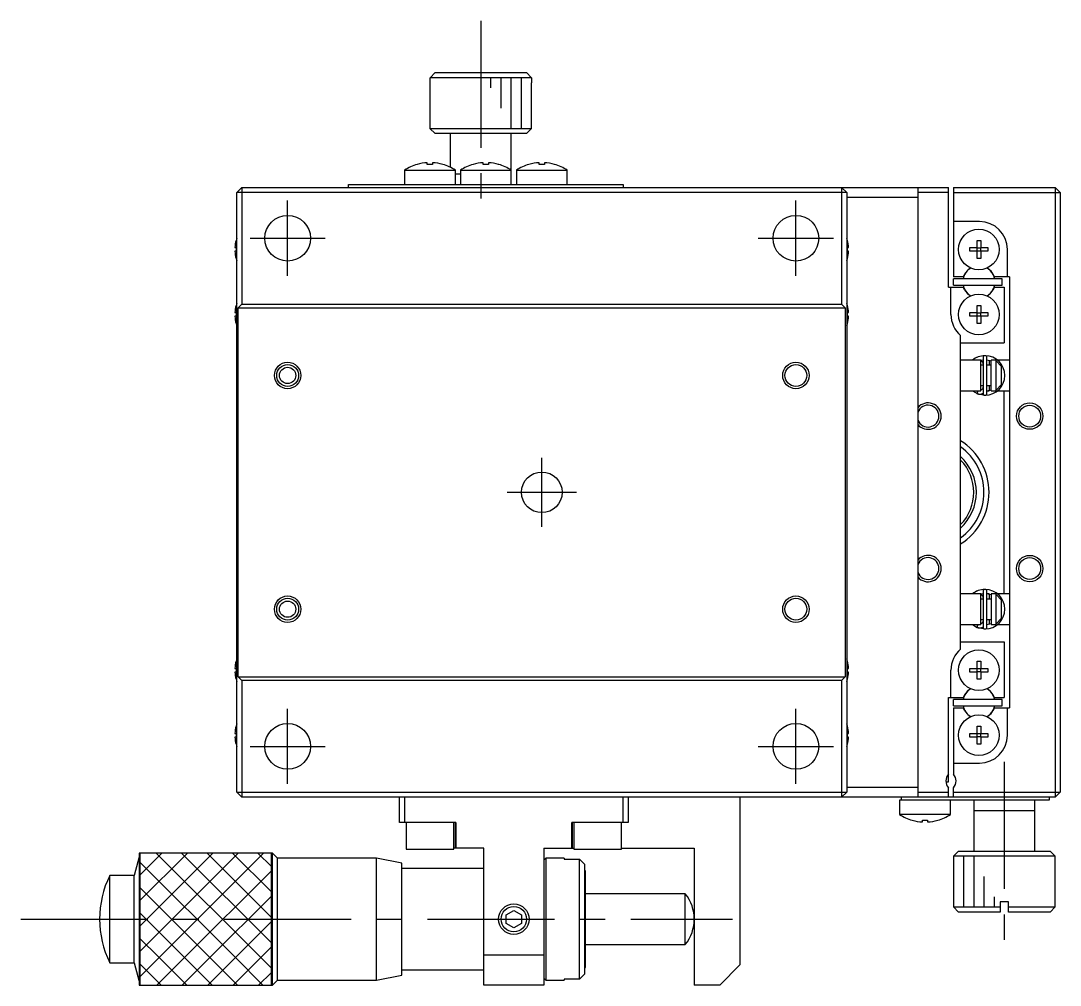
# Model space of a CAD drawing. Extents: x -258 to 397, y -12 to 473.
# Drawn here: x 294.4 to 396.7, y 201.2 to 296.1 of the extents above; entities that cross this region are included whole.
import ezdxf

# ---------------------------------------------------------------- set-up
doc = ezdxf.new("R2010")
doc.units = 0
doc.header["$LTSCALE"] = 10
doc.linetypes.add('CENTER', pattern=[2, 1.25, -0.25, 0.25, -0.25])
doc.layers.get('0').update_dxf_attribs({"linetype": 'CONTINUOUS'})
doc.layers.add('CENTER', color=1, linetype='CENTER')

msp = doc.modelspace()

# ---------------------------------------------------------------- linework, layer by layer
at = {"color": 7, "linetype": 'CONTINUOUS'}
for p, q in [((334.712623, 290.491104), (335.21441, 290.991104)), ((334.712623, 289.991104), (334.712623, 290.491104)), ((344.680571, 290.491104), (334.712623, 290.491104)), ((335.21441, 290.991104), (344.178784, 290.991104)), ((344.178784, 290.991104), (344.680571, 290.491104)), ((344.680571, 290.491104), (344.680571, 289.991104)), ((334.696597, 289.991104), (334.712623, 289.991104)), ((334.696597, 289.991104), (334.696597, 285.491104)), ((344.680571, 289.991104), (344.696597, 289.991104)), ((344.696597, 285.491104), (344.696597, 289.991104)), ((334.696597, 285.491104), (344.696597, 285.491104)), ((334.696597, 285.491104), (335.196597, 284.991104)), ((344.196597, 284.991104), (344.696597, 285.491104)), ((344.196597, 284.991104), (335.196597, 284.991104)), ((336.696597, 284.991104), (336.696597, 281.672233)), ((342.696597, 279.991104), (342.696597, 284.991104)), ((332.196597, 281.382761), (332.196597, 279.991104)), ((332.196597, 281.382761), (337.196597, 281.382761)), ((333.438008, 281.953685), (333.434664, 281.96054)), ((334.436597, 281.953685), (334.436597, 282.126056)), ((334.956597, 281.953685), (334.436597, 281.953685)), ((334.956597, 282.126056), (334.956597, 281.953685)), ((335.95853, 281.96054), (335.955187, 281.953685)), ((337.196597, 279.991104), (337.196597, 281.382761)), ((337.696597, 281.382761), (337.696597, 279.991104)), ((337.696597, 281.382761), (342.696597, 281.382761)), ((338.938008, 281.953685), (338.934664, 281.96054)), ((339.936597, 281.953685), (339.936597, 282.126056)), ((340.456597, 281.953685), (339.936597, 281.953685)), ((340.456597, 282.126056), (340.456597, 281.953685)), ((341.45853, 281.96054), (341.455187, 281.953685)), ((343.196597, 281.382761), (343.196597, 279.991104)), ((343.196597, 281.382761), (348.196597, 281.382761)), ((344.438008, 281.953685), (344.434664, 281.96054)), ((345.436597, 281.953685), (345.436597, 282.126056)), ((345.956597, 281.953685), (345.436597, 281.953685)), ((345.956597, 282.126056), (345.956597, 281.953685)), ((346.95853, 281.96054), (346.955187, 281.953685)), ((348.196597, 279.991104), (348.196597, 281.382761)), ((337.696597, 280.991104), (337.196597, 280.991104)), ((316.196597, 279.691104), (315.696597, 279.191104)), ((315.696597, 220.191104), (315.696597, 279.191104)), ((375.696597, 279.191104), (315.696597, 279.191104)), ((316.196597, 279.691104), (385.696597, 279.691104)), ((316.196597, 279.691104), (316.196597, 268.191104)), ((326.696597, 279.691104), (326.696597, 279.991104)), ((326.696597, 279.991104), (353.696597, 279.991104)), ((353.696597, 279.991104), (353.696597, 279.691104)), ((375.696597, 279.191104), (375.196597, 279.691104)), ((375.196597, 279.691104), (375.196597, 268.191104)), ((375.696597, 279.191104), (375.696597, 220.191104)), ((382.696597, 279.691104), (382.696597, 219.691104)), ((385.696597, 279.191104), (382.696597, 279.191104)), ((385.696597, 269.891104), (385.696597, 279.691104)), ((386.196597, 279.691104), (396.196597, 279.691104)), ((386.196597, 279.691104), (386.196597, 270.891104)), ((386.196597, 279.191104), (396.696597, 279.191104)), ((396.196597, 279.691104), (396.696597, 279.191104)), ((396.196597, 279.691104), (396.196597, 219.691104)), ((396.696597, 279.191104), (396.696597, 220.191104)), ((382.696597, 278.691104), (375.696597, 278.691104)), ((388.746597, 276.341104), (386.196597, 276.341104)), ((315.622453, 274.47972), (315.627075, 274.477465)), ((375.766119, 274.477465), (375.770741, 274.47972)), ((388.516597, 274.477465), (388.876597, 274.477465)), ((388.516597, 273.771104), (388.516597, 274.477465)), ((388.876597, 274.477465), (388.876597, 273.771104)), ((315.506738, 273.771104), (315.627075, 273.771104)), ((315.627075, 273.411104), (315.506738, 273.411104)), ((315.627075, 273.771104), (315.627075, 273.411104)), ((375.766119, 273.771104), (375.886456, 273.771104)), ((375.766119, 273.411104), (375.766119, 273.771104)), ((375.886456, 273.411104), (375.766119, 273.411104)), ((387.810236, 273.411104), (387.810236, 273.771104)), ((387.810236, 273.771104), (388.516597, 273.771104)), ((388.516597, 273.411104), (387.810236, 273.411104)), ((388.526969, 273.760732), (388.516597, 273.771104)), ((388.526969, 273.421476), (388.516597, 273.411104)), ((388.516597, 272.704742), (388.516597, 273.411104)), ((388.526969, 273.421476), (388.526969, 273.760732)), ((388.526969, 273.760732), (388.866225, 273.760732)), ((388.866225, 273.421476), (388.526969, 273.421476)), ((388.866225, 273.760732), (388.876597, 273.771104)), ((388.866225, 273.760732), (388.866225, 273.421476)), ((388.866225, 273.421476), (388.876597, 273.411104)), ((388.876597, 273.771104), (389.582959, 273.771104)), ((388.876597, 273.411104), (388.876597, 272.704742)), ((389.582959, 273.411104), (388.876597, 273.411104)), ((389.582959, 273.771104), (389.582959, 273.411104)), ((391.496597, 270.891104), (391.496597, 273.591104)), ((315.627075, 272.704742), (315.622453, 272.702488)), ((375.770741, 272.702488), (375.766119, 272.704742)), ((388.876597, 272.704742), (388.516597, 272.704742)), ((387.295957, 271.151199), (387.145791, 270.891104)), ((390.247403, 270.891104), (390.097237, 271.151199)), ((387.145791, 270.891104), (386.196597, 270.891104)), ((386.196597, 270.091104), (386.196597, 270.691104)), ((390.996597, 270.691104), (386.196597, 270.691104)), ((386.196597, 270.091104), (390.996597, 270.091104)), ((391.696597, 270.891104), (390.247403, 270.891104)), ((390.996597, 270.091104), (390.996597, 270.691104)), ((391.696597, 270.891104), (391.696597, 228.491104)), ((385.696597, 269.891104), (387.145791, 269.891104)), ((385.946597, 267.191104), (385.946597, 269.891104)), ((387.295957, 269.631009), (387.145791, 269.891104)), ((390.247403, 269.891104), (390.097237, 269.631009)), ((390.247403, 269.891104), (391.196597, 269.891104)), ((391.196597, 269.891104), (391.196597, 264.391104)), ((315.622453, 268.07972), (315.627075, 268.077465)), ((315.846597, 267.841104), (316.196597, 268.191104)), ((316.196597, 268.191104), (375.196597, 268.191104)), ((375.196597, 268.191104), (375.546597, 267.841104)), ((375.766119, 268.077465), (375.770741, 268.07972)), ((388.516597, 268.077465), (388.876597, 268.077465)), ((388.516597, 267.371104), (388.516597, 268.077465)), ((388.876597, 268.077465), (388.876597, 267.371104)), ((315.506738, 267.371104), (315.627075, 267.371104)), ((315.627075, 267.011104), (315.506738, 267.011104)), ((315.627075, 267.371104), (315.627075, 267.011104)), ((315.846597, 231.541104), (315.846597, 267.841104)), ((315.846597, 267.841104), (375.546597, 267.841104)), ((375.546597, 267.841104), (375.546597, 231.541104)), ((375.766119, 267.371104), (375.886456, 267.371104)), ((375.766119, 267.011104), (375.766119, 267.371104)), ((375.886456, 267.011104), (375.766119, 267.011104)), ((387.810236, 267.011104), (387.810236, 267.371104)), ((387.810236, 267.371104), (388.516597, 267.371104)), ((388.516597, 267.011104), (387.810236, 267.011104)), ((388.526969, 267.360732), (388.516597, 267.371104)), ((388.526969, 267.021476), (388.516597, 267.011104)), ((388.516597, 266.304742), (388.516597, 267.011104)), ((388.526969, 267.360732), (388.866225, 267.360732)), ((388.526969, 267.021476), (388.526969, 267.360732)), ((388.866225, 267.021476), (388.526969, 267.021476)), ((388.866225, 267.360732), (388.876597, 267.371104)), ((388.866225, 267.360732), (388.866225, 267.021476)), ((388.866225, 267.021476), (388.876597, 267.011104)), ((388.876597, 267.371104), (389.582959, 267.371104)), ((388.876597, 267.011104), (388.876597, 266.304742)), ((389.582959, 267.011104), (388.876597, 267.011104)), ((389.582959, 267.371104), (389.582959, 267.011104)), ((315.627075, 266.304742), (315.622453, 266.302488)), ((375.770741, 266.302488), (375.766119, 266.304742)), ((388.876597, 266.304742), (388.516597, 266.304742)), ((386.896597, 234.270166), (386.896597, 265.112042)), ((386.896597, 264.391104), (391.196597, 264.391104)), ((388.574082, 262.996714), (388.514355, 262.970813)), ((388.531337, 262.979121), (388.532066, 262.979544)), ((388.532066, 262.979544), (388.533417, 262.979829)), ((388.535887, 262.979328), (388.533417, 262.979829)), ((388.533417, 262.979829), (388.533737, 262.979065)), ((388.590801, 263.001696), (388.574393, 262.995996)), ((389.101597, 262.941104), (389.101597, 259.441104)), ((389.491597, 259.441104), (389.491597, 262.941104)), ((388.896597, 262.691104), (386.896597, 262.691104)), ((388.884789, 262.692216), (389.101555, 262.734793)), ((388.896597, 259.691104), (388.896597, 262.691104)), ((389.101597, 262.191104), (388.896597, 262.191104)), ((388.896622, 262.628931), (388.906438, 262.625397)), ((388.906438, 262.625397), (388.920396, 262.619684)), ((388.920396, 262.619684), (388.934045, 262.613271)), ((388.934045, 262.613271), (388.947351, 262.606178)), ((388.947351, 262.606178), (388.96028, 262.598423)), ((388.96028, 262.598423), (388.9728, 262.59003)), ((388.9728, 262.59003), (388.984881, 262.581021)), ((388.984881, 262.581021), (388.996494, 262.57142)), ((388.996494, 262.57142), (389.007611, 262.561253)), ((389.007611, 262.561253), (389.018206, 262.550548)), ((389.018206, 262.550548), (389.028254, 262.539332)), ((389.028254, 262.539332), (389.037733, 262.527635)), ((389.037733, 262.527635), (389.04662, 262.515487)), ((389.04662, 262.515487), (389.054897, 262.502918)), ((389.054897, 262.502918), (389.062545, 262.48996)), ((389.062545, 262.48996), (389.069547, 262.476646)), ((389.069547, 262.476646), (389.075888, 262.463007)), ((389.075888, 262.463007), (389.081554, 262.449078)), ((389.081554, 262.449078), (389.086534, 262.434891)), ((389.086534, 262.434891), (389.090817, 262.420481)), ((389.090817, 262.420481), (389.094395, 262.405883)), ((389.094395, 262.405883), (389.097259, 262.391131)), ((389.097259, 262.391131), (389.099404, 262.376259)), ((389.099404, 262.376259), (389.100826, 262.361304)), ((389.100826, 262.361304), (389.101521, 262.346299)), ((389.101521, 262.346299), (389.101597, 262.339605)), ((389.896597, 262.191104), (389.491597, 262.191104)), ((389.491652, 262.73447), (389.896758, 262.626658)), ((389.696597, 262.691104), (389.696597, 262.191104)), ((389.708434, 262.691104), (389.696597, 262.691104)), ((390.396597, 262.691104), (389.896597, 262.691104)), ((389.896597, 259.691104), (389.896597, 262.691104)), ((390.396597, 259.691104), (390.396597, 262.691104)), ((390.396597, 262.633105), (390.896597, 262.103959)), ((391.696597, 262.691104), (390.533022, 262.691104)), ((390.896597, 262.111204), (390.896597, 260.271004)), ((388.896597, 260.191104), (389.101597, 260.191104)), ((388.900163, 259.754506), (388.896618, 259.753275)), ((388.914211, 259.75989), (388.900163, 259.754506)), ((388.927964, 259.765975), (388.914211, 259.75989)), ((388.941388, 259.772744), (388.927964, 259.765975)), ((388.95445, 259.780178), (388.941388, 259.772744)), ((388.967119, 259.788256), (388.95445, 259.780178)), ((388.979365, 259.796957), (388.967119, 259.788256)), ((388.991158, 259.806255), (388.979365, 259.796957)), ((389.002472, 259.816128), (388.991158, 259.806255)), ((389.013278, 259.826548), (389.002472, 259.816128)), ((389.023554, 259.83749), (389.013278, 259.826548)), ((389.033276, 259.848925), (389.023554, 259.83749)), ((389.042421, 259.860823), (389.033276, 259.848925)), ((389.05097, 259.873157), (389.042421, 259.860823)), ((389.058903, 259.885894), (389.05097, 259.873157)), ((389.066203, 259.899005), (389.058903, 259.885894)), ((389.072854, 259.912457), (389.066203, 259.899005)), ((389.078841, 259.926217), (389.072854, 259.912457)), ((389.084152, 259.940254), (389.078841, 259.926217)), ((389.088775, 259.954533), (389.084152, 259.940254)), ((389.092699, 259.969022), (389.088775, 259.954533)), ((389.095917, 259.983685), (389.092699, 259.969022)), ((389.09842, 259.998489), (389.095917, 259.983685)), ((389.100203, 260.013398), (389.09842, 259.998489)), ((389.101263, 260.028378), (389.100203, 260.013398)), ((389.101597, 260.042603), (389.101263, 260.028378)), ((389.491597, 260.191104), (389.896597, 260.191104)), ((389.896752, 259.755884), (389.49162, 259.647422)), ((389.696597, 260.191104), (389.696597, 259.691104)), ((390.896597, 260.271004), (390.396597, 259.741857)), ((386.896597, 259.691104), (388.896597, 259.691104)), ((388.060566, 259.690981), (388.532511, 259.403523)), ((388.503204, 259.41634), (388.522905, 259.407671)), ((388.522905, 259.407671), (389.269008, 259.247448)), ((388.523409, 259.407441), (388.621555, 259.691128)), ((388.528524, 259.411559), (388.528548, 259.416584)), ((388.529003, 259.407605), (388.528524, 259.411559)), ((388.528548, 259.416584), (388.529076, 259.422648)), ((388.529983, 259.404746), (388.529003, 259.407605)), ((388.529076, 259.422648), (388.530104, 259.429712)), ((388.531457, 259.403), (388.529983, 259.404746)), ((388.530104, 259.429712), (388.531625, 259.437734)), ((388.533417, 259.402379), (388.531457, 259.403)), ((388.531625, 259.437734), (388.53363, 259.446661)), ((388.532066, 259.402664), (388.562233, 259.39061)), ((388.53363, 259.446661), (388.536107, 259.456438)), ((388.536107, 259.456438), (388.53904, 259.467004)), ((388.53904, 259.467004), (388.54241, 259.478293)), ((388.54241, 259.478293), (388.546197, 259.490232)), ((388.546197, 259.490232), (388.550376, 259.502748)), ((388.550376, 259.502748), (388.554921, 259.515762)), ((388.554921, 259.515762), (388.559804, 259.529191)), ((388.559804, 259.529191), (388.564994, 259.542952)), ((388.562233, 259.39061), (388.594652, 259.379451)), ((388.564994, 259.542952), (388.570459, 259.556959)), ((388.570459, 259.556959), (388.576163, 259.571122)), ((388.576163, 259.571122), (388.582072, 259.585354)), ((388.582072, 259.585354), (388.588148, 259.599565)), ((388.588148, 259.599565), (388.594354, 259.613665)), ((388.594354, 259.613665), (388.600649, 259.627566)), ((388.594652, 259.379451), (388.627579, 259.369928)), ((388.600649, 259.627566), (388.606994, 259.641181)), ((388.606994, 259.641181), (388.61335, 259.654424)), ((388.61335, 259.654424), (388.619677, 259.667211)), ((388.619677, 259.667211), (388.625935, 259.679464)), ((388.625935, 259.679464), (388.632085, 259.691104)), ((388.627579, 259.369928), (388.660931, 259.362065)), ((388.660931, 259.362065), (388.694625, 259.35588)), ((388.694625, 259.35588), (388.72858, 259.351387)), ((388.72858, 259.351387), (388.762712, 259.348598)), ((388.762712, 259.348598), (388.796938, 259.347518)), ((388.796938, 259.347518), (388.831175, 259.348151)), ((388.831175, 259.348151), (388.865337, 259.350493)), ((388.865337, 259.350493), (388.899343, 259.35454)), ((388.899343, 259.35454), (388.93311, 259.360282)), ((388.93311, 259.360282), (388.966554, 259.367705)), ((388.966554, 259.367705), (388.999594, 259.37679)), ((388.999594, 259.37679), (389.032149, 259.387517)), ((389.032149, 259.387517), (389.064139, 259.399859)), ((389.064139, 259.399859), (389.095486, 259.413787)), ((389.095486, 259.413787), (389.103144, 259.417479)), ((389.491597, 259.691104), (389.708269, 259.691104)), ((389.896597, 259.691104), (390.396597, 259.691104)), ((390.532656, 259.691104), (391.696597, 259.691104)), ((391.196597, 239.691102), (391.196597, 259.691104)), ((388.896597, 239.691104), (386.896597, 239.691104)), ((388.574001, 239.99689), (388.499503, 239.964206)), ((388.531337, 239.979121), (388.532066, 239.979544)), ((388.532066, 239.979544), (388.533417, 239.979829)), ((388.535887, 239.979328), (388.533417, 239.979829)), ((388.533417, 239.979829), (388.533737, 239.979065)), ((388.590801, 240.001696), (388.574393, 239.995996)), ((388.884781, 239.692215), (389.101555, 239.734793)), ((388.896597, 236.691104), (388.896597, 239.691104)), ((388.896622, 239.628931), (388.906438, 239.625397)), ((388.906438, 239.625397), (388.920396, 239.619684)), ((388.920396, 239.619684), (388.934045, 239.613271)), ((388.934045, 239.613271), (388.947351, 239.606178)), ((388.947351, 239.606178), (388.96028, 239.598423)), ((388.96028, 239.598423), (388.9728, 239.59003)), ((388.9728, 239.59003), (388.984881, 239.581021)), ((388.984881, 239.581021), (388.996494, 239.57142)), ((388.996494, 239.57142), (389.007611, 239.561253)), ((389.007611, 239.561253), (389.018206, 239.550548)), ((389.018206, 239.550548), (389.028254, 239.539332)), ((389.028254, 239.539332), (389.037733, 239.527635)), ((389.037733, 239.527635), (389.04662, 239.515487)), ((389.04662, 239.515487), (389.054897, 239.502918)), ((389.054897, 239.502918), (389.062545, 239.48996)), ((389.062545, 239.48996), (389.069547, 239.476646)), ((389.069547, 239.476646), (389.075888, 239.463007)), ((389.075888, 239.463007), (389.081554, 239.449078)), ((389.081554, 239.449078), (389.086534, 239.434891)), ((389.086534, 239.434891), (389.090817, 239.420481)), ((389.090817, 239.420481), (389.094395, 239.405883)), ((389.094395, 239.405883), (389.097259, 239.391131)), ((389.097259, 239.391131), (389.099404, 239.376259)), ((389.099404, 239.376259), (389.100826, 239.361304)), ((389.100826, 239.361304), (389.101521, 239.346299)), ((389.101521, 239.346299), (389.101597, 239.339605)), ((389.101597, 239.941104), (389.101597, 236.441104)), ((389.491597, 236.441104), (389.491597, 239.941104)), ((389.708434, 239.691104), (389.491597, 239.691104)), ((389.491652, 239.73447), (389.896758, 239.626658)), ((389.696597, 239.691104), (389.696597, 239.191104)), ((390.396597, 239.691104), (389.896597, 239.691104)), ((389.896597, 239.691104), (389.896597, 236.691104)), ((390.396597, 236.691104), (390.396597, 239.691104)), ((390.396597, 239.633105), (390.896597, 239.103959)), ((391.696597, 239.691104), (390.533022, 239.691104)), ((389.101597, 239.191104), (388.896597, 239.191104)), ((389.896597, 239.191104), (389.491597, 239.191104)), ((390.896597, 239.111204), (390.896597, 237.271004)), ((390.896597, 237.271004), (390.396597, 236.741857)), ((386.896597, 236.691104), (388.896597, 236.691104)), ((388.060566, 236.690981), (388.532511, 236.403523)), ((388.503204, 236.41634), (389.269008, 236.247448)), ((388.522341, 236.408829), (388.621555, 236.691128)), ((388.523409, 236.407441), (388.522341, 236.408829)), ((388.528524, 236.411559), (388.528548, 236.416584)), ((388.529003, 236.407605), (388.528524, 236.411559)), ((388.528548, 236.416584), (388.529076, 236.422648)), ((388.529983, 236.404746), (388.529003, 236.407605)), ((388.529076, 236.422648), (388.530104, 236.429712)), ((388.531457, 236.403), (388.529983, 236.404746)), ((388.530104, 236.429712), (388.531625, 236.437734)), ((388.533417, 236.402379), (388.531457, 236.403)), ((388.531625, 236.437734), (388.53363, 236.446661)), ((388.532066, 236.402664), (388.562233, 236.39061)), ((388.53363, 236.446661), (388.536107, 236.456438)), ((388.536107, 236.456438), (388.53904, 236.467004)), ((388.53904, 236.467004), (388.54241, 236.478293)), ((388.54241, 236.478293), (388.546197, 236.490232)), ((388.546197, 236.490232), (388.550376, 236.502748)), ((388.550376, 236.502748), (388.554921, 236.515762)), ((388.554921, 236.515762), (388.559804, 236.529191)), ((388.559804, 236.529191), (388.564994, 236.542952)), ((388.562233, 236.39061), (388.594652, 236.379451)), ((388.564994, 236.542952), (388.570459, 236.556959)), ((388.570459, 236.556959), (388.576163, 236.571122)), ((388.576163, 236.571122), (388.582072, 236.585354)), ((388.582072, 236.585354), (388.588148, 236.599565)), ((388.588148, 236.599565), (388.594354, 236.613665)), ((388.594354, 236.613665), (388.600649, 236.627566)), ((388.594652, 236.379451), (388.627579, 236.369928)), ((388.600649, 236.627566), (388.606994, 236.641181)), ((388.606994, 236.641181), (388.61335, 236.654424)), ((388.61335, 236.654424), (388.619677, 236.667211)), ((388.619677, 236.667211), (388.625935, 236.679464)), ((388.625935, 236.679464), (388.632085, 236.691104)), ((388.627579, 236.369928), (388.660931, 236.362065)), ((388.660931, 236.362065), (388.694625, 236.35588)), ((388.694625, 236.35588), (388.72858, 236.351387)), ((388.72858, 236.351387), (388.762712, 236.348598)), ((388.762712, 236.348598), (388.796938, 236.347518)), ((388.796938, 236.347518), (388.831175, 236.348151)), ((388.831175, 236.348151), (388.865337, 236.350493)), ((388.865337, 236.350493), (388.899343, 236.35454)), ((388.896597, 237.191104), (389.101597, 237.191104)), ((388.900163, 236.754506), (388.896618, 236.753275)), ((388.899343, 236.35454), (388.93311, 236.360282)), ((388.914211, 236.75989), (388.900163, 236.754506)), ((388.927964, 236.765975), (388.914211, 236.75989)), ((388.941388, 236.772744), (388.927964, 236.765975)), ((388.93311, 236.360282), (388.966554, 236.367705)), ((388.95445, 236.780178), (388.941388, 236.772744)), ((388.967119, 236.788256), (388.95445, 236.780178)), ((388.966554, 236.367705), (388.999594, 236.37679)), ((388.979365, 236.796957), (388.967119, 236.788256)), ((388.991158, 236.806255), (388.979365, 236.796957)), ((389.002472, 236.816128), (388.991158, 236.806255)), ((388.999594, 236.37679), (389.032149, 236.387517)), ((389.013278, 236.826548), (389.002472, 236.816128)), ((389.023554, 236.83749), (389.013278, 236.826548)), ((389.033276, 236.848925), (389.023554, 236.83749)), ((389.032149, 236.387517), (389.064139, 236.399859)), ((389.042421, 236.860823), (389.033276, 236.848925)), ((389.05097, 236.873157), (389.042421, 236.860823)), ((389.058903, 236.885894), (389.05097, 236.873157)), ((389.066203, 236.899005), (389.058903, 236.885894)), ((389.064139, 236.399859), (389.095486, 236.413787)), ((389.072854, 236.912457), (389.066203, 236.899005)), ((389.078841, 236.926217), (389.072854, 236.912457)), ((389.084152, 236.940254), (389.078841, 236.926217)), ((389.088775, 236.954533), (389.084152, 236.940254)), ((389.092699, 236.969022), (389.088775, 236.954533)), ((389.095917, 236.983685), (389.092699, 236.969022)), ((389.095486, 236.413787), (389.103144, 236.417479)), ((389.09842, 236.998489), (389.095917, 236.983685)), ((389.100203, 237.013398), (389.09842, 236.998489)), ((389.101263, 237.028378), (389.100203, 237.013398)), ((389.101597, 237.042603), (389.101263, 237.028378)), ((389.491597, 237.191104), (389.896597, 237.191104)), ((389.896752, 236.755884), (389.49162, 236.647422)), ((389.696597, 237.191104), (389.696597, 236.691104)), ((389.696597, 236.691104), (389.708269, 236.691104)), ((389.896597, 236.691104), (390.396597, 236.691104)), ((390.532656, 236.691104), (391.696597, 236.691104)), ((386.896597, 234.991104), (391.196597, 234.991104)), ((391.196597, 234.991104), (391.196597, 229.491104)), ((315.506738, 232.371104), (315.627075, 232.371104)), ((315.622453, 233.07972), (315.627075, 233.077465)), ((315.627075, 232.371104), (315.627075, 232.011104)), ((375.766119, 233.077465), (375.770741, 233.07972)), ((375.766119, 232.371104), (375.886456, 232.371104)), ((375.766119, 232.011104), (375.766119, 232.371104)), ((385.946597, 229.491104), (385.946597, 232.191104)), ((387.810236, 232.011104), (387.810236, 232.371104)), ((387.810236, 232.371104), (388.516597, 232.371104)), ((388.516597, 233.077465), (388.876597, 233.077465)), ((388.516597, 232.371104), (388.516597, 233.077465)), ((388.526969, 232.360732), (388.516597, 232.371104)), ((388.526969, 232.360732), (388.866225, 232.360732)), ((388.526969, 232.021476), (388.526969, 232.360732)), ((388.866225, 232.360732), (388.876597, 232.371104)), ((388.866225, 232.360732), (388.866225, 232.021476)), ((388.876597, 233.077465), (388.876597, 232.371104)), ((388.876597, 232.371104), (389.582959, 232.371104)), ((389.582959, 232.371104), (389.582959, 232.011104)), ((315.627075, 232.011104), (315.506738, 232.011104)), ((315.627075, 231.304742), (315.622453, 231.302488)), ((316.196597, 231.191104), (315.846597, 231.541104)), ((315.846597, 231.541104), (375.546597, 231.541104)), ((375.196597, 231.191104), (316.196597, 231.191104)), ((316.196597, 231.191104), (316.196597, 219.691104)), ((375.546597, 231.541104), (375.196597, 231.191104)), ((375.196597, 231.191104), (375.196597, 219.691104)), ((375.886456, 232.011104), (375.766119, 232.011104)), ((375.770741, 231.302488), (375.766119, 231.304742)), ((388.516597, 232.011104), (387.810236, 232.011104)), ((388.526969, 232.021476), (388.516597, 232.011104)), ((388.516597, 231.304742), (388.516597, 232.011104)), ((388.876597, 231.304742), (388.516597, 231.304742)), ((388.866225, 232.021476), (388.526969, 232.021476)), ((388.866225, 232.021476), (388.876597, 232.011104)), ((388.876597, 232.011104), (388.876597, 231.304742)), ((389.582959, 232.011104), (388.876597, 232.011104)), ((385.696597, 229.491104), (387.145791, 229.491104)), ((385.696597, 221.191104), (385.696597, 229.491104)), ((386.196597, 228.691104), (386.196597, 229.291104)), ((390.996597, 229.291104), (386.196597, 229.291104)), ((387.295957, 229.751199), (387.145791, 229.491104)), ((390.247403, 229.491104), (390.097237, 229.751199)), ((390.247403, 229.491104), (391.196597, 229.491104)), ((390.996597, 228.691104), (390.996597, 229.291104)), ((386.196597, 228.691104), (390.996597, 228.691104)), ((386.196597, 228.491104), (387.145791, 228.491104)), ((386.196597, 228.491104), (386.196597, 221.952542)), ((387.295957, 228.231009), (387.145791, 228.491104)), ((390.247403, 228.491104), (390.097237, 228.231009)), ((390.247403, 228.491104), (391.696597, 228.491104)), ((391.496597, 225.791104), (391.496597, 228.491104)), ((315.622453, 226.67972), (315.627075, 226.677465)), ((375.766119, 226.677465), (375.770741, 226.67972)), ((388.516597, 226.677465), (388.876597, 226.677465)), ((388.516597, 225.971104), (388.516597, 226.677465)), ((388.876597, 226.677465), (388.876597, 225.971104)), ((315.506738, 225.971104), (315.627075, 225.971104)), ((315.627075, 225.611104), (315.506738, 225.611104)), ((315.627075, 225.971104), (315.627075, 225.611104)), ((375.766119, 225.971104), (375.886456, 225.971104)), ((375.766119, 225.611104), (375.766119, 225.971104)), ((375.886456, 225.611104), (375.766119, 225.611104)), ((387.810236, 225.971104), (388.516597, 225.971104)), ((387.810236, 225.611104), (387.810236, 225.971104)), ((388.516597, 225.611104), (387.810236, 225.611104)), ((388.526969, 225.960732), (388.516597, 225.971104)), ((388.526969, 225.621476), (388.516597, 225.611104)), ((388.516597, 224.904742), (388.516597, 225.611104)), ((388.526969, 225.960732), (388.866225, 225.960732)), ((388.526969, 225.621476), (388.526969, 225.960732)), ((388.866225, 225.621476), (388.526969, 225.621476)), ((388.866225, 225.960732), (388.876597, 225.971104)), ((388.866225, 225.960732), (388.866225, 225.621476)), ((388.866225, 225.621476), (388.876597, 225.611104)), ((388.876597, 225.971104), (389.582959, 225.971104)), ((388.876597, 225.611104), (388.876597, 224.904742)), ((389.582959, 225.611104), (388.876597, 225.611104)), ((389.582959, 225.971104), (389.582959, 225.611104)), ((315.627075, 224.904742), (315.622453, 224.902488)), ((375.770741, 224.902488), (375.766119, 224.904742)), ((388.876597, 224.904742), (388.516597, 224.904742)), ((386.196597, 223.041104), (388.746597, 223.041104)), ((385.45161, 221.191104), (385.696597, 221.191104)), ((315.696597, 220.191104), (316.196597, 219.691104)), ((315.696597, 220.191104), (375.696597, 220.191104)), ((375.196597, 219.691104), (375.696597, 220.191104)), ((375.696597, 220.691104), (382.696597, 220.691104)), ((382.696597, 220.191104), (385.696597, 220.191104)), ((385.696597, 219.691104), (385.696597, 220.629666)), ((386.196597, 219.691104), (386.196597, 220.629666)), ((386.196597, 220.191104), (396.696597, 220.191104)), ((396.196597, 219.691104), (396.696597, 220.191104)), ((396.196597, 219.691104), (316.196597, 219.691104)), ((331.696597, 217.191104), (331.696597, 219.691104)), ((332.196597, 219.691104), (332.196597, 217.191104)), ((353.696597, 217.191104), (353.696597, 219.691104)), ((354.196597, 219.691104), (354.196597, 217.191104)), ((365.196597, 219.691104), (365.196597, 203.191104)), ((380.896597, 219.391104), (380.896597, 217.999446)), ((395.596597, 219.391104), (380.896597, 219.391104)), ((381.096597, 219.391104), (381.096597, 219.691104)), ((385.896597, 217.999446), (385.896597, 219.391104)), ((388.196597, 219.391104), (388.196597, 214.391104)), ((394.196597, 214.391104), (394.196597, 219.391104)), ((395.596597, 219.691104), (395.596597, 219.391104)), ((385.896597, 217.999446), (380.896597, 217.999446)), ((388.196597, 218.391104), (394.196597, 218.391104)), ((337.244125, 217.191104), (331.696597, 217.191104)), ((332.346597, 217.191104), (332.346597, 214.591104)), ((337.046597, 214.591104), (337.046597, 217.191104)), ((337.214753, 214.691104), (337.214753, 217.191104)), ((337.244125, 217.191104), (337.244125, 214.691104)), ((348.649069, 214.691104), (348.649069, 217.191104)), ((354.196597, 217.191104), (348.649069, 217.191104)), ((348.678442, 217.191104), (348.678442, 214.691104)), ((348.846597, 217.191104), (348.846597, 214.591104)), ((353.546597, 214.591104), (353.546597, 217.191104)), ((382.134664, 217.421668), (382.138008, 217.428523)), ((383.136597, 217.428523), (383.656597, 217.428523)), ((383.136597, 217.256151), (383.136597, 217.428523)), ((383.656597, 217.428523), (383.656597, 217.256151)), ((384.655187, 217.428523), (384.65853, 217.421668)), ((306.19659, 214.191103), (305.607102, 211.991104)), ((319.096591, 214.191103), (306.09659, 214.191103)), ((306.09659, 214.191103), (306.09659, 201.191105)), ((319.196591, 214.191103), (306.19659, 214.191103)), ((306.19659, 201.191105), (306.19659, 214.191103)), ((319.096591, 201.191105), (319.096591, 214.191103)), ((319.696593, 213.6911), (319.196591, 214.191103)), ((319.196591, 201.191105), (319.196591, 214.191103)), ((332.346597, 214.591104), (337.046597, 214.591104)), ((339.996597, 214.691104), (337.046597, 214.691104)), ((339.996597, 201.191104), (339.996597, 214.691104)), ((345.896597, 214.691104), (348.846597, 214.691104)), ((345.896597, 214.691104), (345.896597, 201.191104)), ((348.846597, 214.591104), (353.546597, 214.591104)), ((353.546597, 214.691104), (360.696597, 214.691104)), ((360.696597, 214.691104), (360.696597, 201.191104)), ((386.696597, 214.391104), (386.196597, 213.891104)), ((386.196597, 213.891104), (386.196597, 208.891104)), ((396.196597, 213.891104), (386.196597, 213.891104)), ((386.696597, 214.391104), (395.696597, 214.391104)), ((396.196597, 213.891104), (395.696597, 214.391104)), ((396.196597, 208.891104), (396.196597, 213.891104)), ((329.446598, 213.6911), (319.696593, 213.6911)), ((319.696593, 201.691108), (319.696593, 213.6911)), ((331.946597, 213.191101), (329.446598, 213.6911)), ((329.446598, 201.691108), (329.446598, 213.6911)), ((331.946597, 202.191107), (331.946597, 213.191101)), ((339.996597, 212.691104), (331.946597, 212.691104)), ((346.096597, 213.691104), (345.896597, 213.491104)), ((346.096597, 213.691104), (346.096597, 201.691104)), ((347.896597, 213.691104), (346.096597, 213.691104)), ((347.896597, 213.691104), (347.896597, 213.607184)), ((347.896597, 213.607184), (349.396597, 213.607184)), ((349.396597, 201.775024), (349.396597, 213.607184)), ((349.396597, 213.607184), (349.896597, 213.099431)), ((349.896597, 213.099431), (349.896597, 202.282777)), ((305.607102, 211.991104), (303.196591, 211.991104)), ((303.196591, 203.391104), (303.196591, 211.991104)), ((305.607102, 203.391104), (305.607102, 211.991104)), ((349.996597, 212.441104), (349.896597, 212.441104)), ((349.996597, 202.941104), (349.996597, 212.441104)), ((359.819088, 210.1911), (349.996597, 210.1911)), ((359.819088, 205.191108), (359.819088, 210.1911)), ((386.196597, 208.891104), (390.796597, 208.891104)), ((386.196597, 208.891104), (386.696597, 208.391104)), ((391.596597, 209.391104), (390.796597, 209.391104)), ((390.796597, 209.391104), (390.796597, 208.391104)), ((391.596597, 208.391104), (391.596597, 209.391104)), ((391.596597, 208.891104), (396.196597, 208.891104)), ((395.696597, 208.391104), (396.196597, 208.891104)), ((342.196597, 208.124117), (342.946597, 208.557129)), ((342.196597, 207.258091), (342.196597, 208.124117)), ((342.946597, 208.557129), (343.696597, 208.124117)), ((343.696597, 208.124117), (343.696597, 207.258091)), ((390.796597, 208.391104), (386.696597, 208.391104)), ((395.696597, 208.391104), (391.596597, 208.391104)), ((342.946597, 206.825078), (342.196597, 207.258091)), ((343.696597, 207.258091), (342.946597, 206.825078)), ((349.996597, 205.191108), (359.819088, 205.191108)), ((339.996597, 204.191104), (345.896597, 204.191104)), ((303.196591, 203.391104), (305.607102, 203.391104)), ((305.607102, 203.391104), (306.19659, 201.191105)), ((331.946597, 202.691104), (339.996597, 202.691104)), ((349.896597, 202.941104), (349.996597, 202.941104)), ((363.196597, 201.191104), (365.196597, 203.191104)), ((319.196591, 201.191105), (319.696593, 201.691108)), ((319.696593, 201.691108), (329.446598, 201.691108)), ((329.446598, 201.691108), (331.946597, 202.191107)), ((345.896597, 201.891104), (346.096597, 201.691104)), ((346.096597, 201.691104), (347.896597, 201.691104)), ((347.896597, 201.775024), (347.896597, 201.691104)), ((349.396597, 201.775024), (347.896597, 201.775024)), ((349.896597, 202.282777), (349.396597, 201.775024)), ((306.09659, 201.191105), (319.096591, 201.191105)), ((306.19659, 201.191105), (319.196591, 201.191105)), ((345.896597, 201.191104), (339.996597, 201.191104)), ((363.196597, 201.191104), (360.696597, 201.191104))]:
    msp.add_line(p, q, dxfattribs=at)
at = {"color": 3, "linetype": 'CONTINUOUS'}
for p, q in [((340.696597, 289.491104), (340.696597, 290.491104)), ((341.696597, 287.491104), (341.696597, 290.491104)), ((342.696597, 285.491104), (342.696597, 290.491104)), ((343.696597, 285.491104), (343.696597, 290.491104)), ((306.09659, 211.95208), (308.335613, 214.191103)), ((306.09659, 209.45208), (310.835613, 214.191103)), ((306.09659, 206.95208), (313.335613, 214.191103)), ((306.09659, 204.45208), (315.835613, 214.191103)), ((307.7712, 214.191103), (318.053406, 203.908896)), ((308.053406, 203.908896), (318.335613, 214.191103)), ((310.2712, 214.191103), (319.096591, 205.365712)), ((312.7712, 214.191103), (319.096591, 207.865712)), ((315.2712, 214.191103), (319.096591, 210.365712)), ((317.7712, 214.191103), (319.096591, 212.865712)), ((387.196597, 213.891104), (387.196597, 208.891104)), ((388.196597, 213.891104), (388.196597, 208.891104)), ((306.09659, 213.365713), (315.553406, 203.908896)), ((310.553406, 203.908896), (319.096591, 212.452081)), ((389.196597, 211.891104), (389.196597, 208.891104)), ((306.09659, 210.865713), (313.053406, 203.908896)), ((313.053406, 203.908896), (319.096591, 209.952081)), ((390.196597, 209.891104), (390.196597, 208.891104)), ((306.09659, 208.365713), (310.553406, 203.908896)), ((315.553406, 203.908896), (319.096591, 207.452081)), ((306.09659, 205.865713), (308.053406, 203.908896)), ((318.053406, 203.908896), (319.096591, 204.952081)), ((306.09659, 201.95208), (308.053406, 203.908896)), ((307.835615, 201.191105), (310.553406, 203.908896)), ((308.053406, 203.908896), (310.771198, 201.191105)), ((310.335615, 201.191105), (313.053406, 203.908896)), ((310.553406, 203.908896), (313.271198, 201.191105)), ((312.835615, 201.191105), (315.553406, 203.908896)), ((313.053406, 203.908896), (315.771198, 201.191105)), ((315.335615, 201.191105), (318.053406, 203.908896)), ((315.553406, 203.908896), (318.271198, 201.191105)), ((318.053406, 203.908896), (319.096591, 202.865712)), ((306.09659, 203.365713), (308.271198, 201.191105)), ((317.835615, 201.191105), (319.096591, 202.452081))]:
    msp.add_line(p, q, dxfattribs=at)
at = {"color": 7, "linetype": 'CONTINUOUS'}
for centre, radius in [((320.696597, 274.691104), 2.25), ((370.696597, 274.691104), 2.25), ((388.696597, 273.591104), 2), ((388.696597, 267.191104), 2), ((320.696597, 261.191104), 1.075), ((320.696597, 261.191104), 0.8), ((370.696597, 261.191104), 1.075), ((393.696597, 257.191104), 1.075), ((345.696597, 249.691104), 2), ((393.696597, 242.191104), 1.075), ((320.696597, 238.191104), 1.075), ((370.696597, 238.191104), 1.075), ((320.696597, 238.191104), 0.8), ((388.696597, 232.191104), 2), ((388.696597, 225.791104), 2), ((320.696597, 224.691104), 2.25), ((370.696597, 224.691104), 2.25), ((342.946597, 207.691104), 1.25)]:
    msp.add_circle(centre, radius, dxfattribs=at)
at = {"color": 3, "linetype": 'CONTINUOUS'}
for centre, radius in [((320.696597, 261.191104), 1.3), ((370.696597, 261.191104), 1.3), ((393.696597, 257.191104), 1.3), ((393.696597, 242.191104), 1.3), ((320.696597, 238.191104), 1.3), ((370.696597, 238.191104), 1.3), ((342.946597, 207.691104), 1.5)]:
    msp.add_circle(centre, radius, dxfattribs=at)
at = {"color": 7, "linetype": 'CONTINUOUS'}
for centre, radius, start, end in [((334.696597, 277.641104), 4.5, 106.285843, 123.748989), ((334.696597, 277.641104), 4.492483, 93.317816, 106.26943), ((334.696597, 277.641104), 4.492483, 73.73057, 86.682184), ((334.696597, 277.641104), 4.5, 56.251011, 73.714157), ((340.196597, 277.641104), 4.5, 106.285843, 123.748989), ((340.196597, 277.641104), 4.492483, 93.317816, 106.26943), ((340.196597, 277.641104), 4.492483, 73.73057, 86.682184), ((340.196597, 277.641104), 4.5, 56.251011, 73.714157), ((345.696597, 277.641104), 4.5, 106.285843, 123.748989), ((345.696597, 277.641104), 4.492483, 93.317816, 106.26943), ((345.696597, 277.641104), 4.492483, 73.73057, 86.682184), ((345.696597, 277.641104), 4.5, 56.251011, 73.714157), ((388.746597, 273.591104), 2.75, 0, 90), ((318.696597, 273.591104), 3.194933, 163.893288, 176.770291), ((318.696597, 273.591104), 3.2, 159.635865, 163.877467), ((372.696597, 273.591104), 3.2, 16.122533, 20.364135), ((372.696597, 273.591104), 3.194933, 3.229709, 16.106712), ((318.696597, 273.591104), 3.194933, 183.229709, 196.106712), ((372.696597, 273.591104), 3.194933, 343.893288, 356.770291), ((318.696597, 273.591104), 3.2, 196.122533, 200.364135), ((372.696597, 273.591104), 3.2, 339.635865, 343.877467), ((388.696597, 270.391105), 1.5875, 120.433263, 169.106984), ((388.811502, 270.276199), 1.75, 121.881533, 150), ((388.696597, 270.391105), 1.5875, 10.893016, 59.566737), ((388.581692, 270.276199), 1.75, 30, 58.118467), ((388.696597, 270.391105), 1.5875, 190.89309, 239.566818), ((388.696597, 270.391105), 1.5875, 300.433182, 349.10691), ((388.811502, 270.506009), 1.75, 210, 238.118467), ((388.581692, 270.506009), 1.75, 301.881533, 330), ((318.696597, 267.191104), 3.194933, 163.893288, 176.770291), ((318.696597, 267.191104), 3.2, 159.635865, 163.877467), ((372.696597, 267.191104), 3.2, 16.122533, 20.364135), ((372.696597, 267.191104), 3.194933, 3.229709, 16.106712), ((318.696597, 267.191104), 3.194933, 183.229709, 196.106712), ((372.696597, 267.191104), 3.194933, 343.893288, 356.770291), ((388.696597, 267.191104), 2.75, 180, 229.114807), ((318.696597, 267.191104), 3.2, 196.122533, 200.364135), ((372.696597, 267.191104), 3.2, 339.635865, 343.877467), ((389.29831, 261.186032), 1.94898, 90.774434, 129.429122), ((389.296597, 262.941104), 0.195, 0, 180), ((389.296646, 261.191059), 1.943868, 270.672315, 89.257985), ((389.296597, 259.441104), 0.195, 180, 0), ((383.696597, 257.191104), 1.075, 201.528904, 158.471096), ((383.696597, 249.691104), 6, 302.230953, 57.769047), ((383.696597, 249.691104), 5.5, 305.578526, 54.421474), ((383.696597, 249.691104), 4.75, 312.352055, 47.647945), ((383.696597, 249.691104), 4.5, 315.32539, 44.67461), ((383.696597, 242.191104), 1.075, 201.528904, 158.471096), ((389.29831, 238.186032), 1.94898, 90.774434, 129.429215), ((389.296597, 239.941104), 0.195, 0, 180), ((389.296646, 238.191059), 1.943868, 270.672315, 89.257985), ((389.296597, 236.441104), 0.195, 180, 0), ((388.696597, 232.191104), 2.75, 130.885193, 180), ((318.696597, 232.191104), 3.2, 159.635865, 163.877467), ((372.696597, 232.191104), 3.2, 16.122533, 20.364135), ((318.696597, 232.191104), 3.194933, 163.893288, 176.770291), ((372.696597, 232.191104), 3.194933, 3.229709, 16.106712), ((318.696597, 232.191104), 3.194933, 183.229709, 196.106712), ((318.696597, 232.191104), 3.2, 196.122533, 200.364135), ((372.696597, 232.191104), 3.2, 339.635865, 343.877467), ((372.696597, 232.191104), 3.194933, 343.893288, 356.770291), ((388.696597, 228.991105), 1.5875, 120.433263, 169.106984), ((388.811502, 228.876199), 1.75, 121.881533, 150), ((388.696597, 228.991105), 1.5875, 10.893016, 59.566737), ((388.581692, 228.876199), 1.75, 30, 58.118467), ((388.696597, 228.991105), 1.5875, 190.89309, 239.566818), ((388.811502, 229.106009), 1.75, 210, 238.118467), ((388.696597, 228.991105), 1.5875, 300.433182, 349.10691), ((388.581692, 229.106009), 1.75, 301.881533, 330), ((318.696597, 225.791104), 3.194933, 163.893288, 176.770291), ((318.696597, 225.791104), 3.2, 159.635865, 163.877467), ((372.696597, 225.791104), 3.2, 16.122533, 20.364135), ((372.696597, 225.791104), 3.194933, 3.229709, 16.106712), ((318.696597, 225.791104), 3.194933, 183.229709, 196.106712), ((372.696597, 225.791104), 3.194933, 343.893288, 356.770291), ((388.746597, 225.791104), 2.75, 270, 0), ((318.696597, 225.791104), 3.2, 196.122533, 200.364135), ((372.696597, 225.791104), 3.2, 339.635865, 343.877467), ((386.446597, 221.291104), 1, 138.590378, 221.409622), ((385.446597, 221.291104), 1, 318.590378, 41.409622), ((383.396597, 221.741104), 4.5, 236.251011, 253.714157), ((383.396597, 221.741104), 4.5, 286.285843, 303.748989), ((383.396597, 221.741104), 4.492483, 253.73057, 266.682184), ((383.396597, 221.741104), 4.492483, 273.317816, 286.26943), ((311.941591, 207.691101), 9.745001, 153.816202, 206.183785), ((356.696592, 207.691101), 3.999997, 321.317827, 38.682205)]:
    msp.add_arc(centre, radius, start, end, dxfattribs=at)
at = {"color": 3, "linetype": 'CONTINUOUS'}
for centre, radius, start, end in [((383.696597, 257.191104), 1.3, 219.715137, 140.284863), ((383.696597, 249.691104), 4.75, 312.352055, 47.647945), ((383.696597, 249.691104), 4.5, 315.32539, 44.67461), ((383.696597, 242.191104), 1.3, 219.715137, 140.284863)]:
    msp.add_arc(centre, radius, start, end, dxfattribs=at)
at = {"layer": 'CENTER', "color": 1, "linetype": 'CENTER'}
for p, q in [((339.696597, 296.091104), (339.696597, 276.091104)), ((320.696597, 270.991104), (320.696597, 278.391104)), ((370.696597, 270.991104), (370.696597, 278.391104)), ((316.996597, 274.691104), (324.396597, 274.691104)), ((366.996597, 274.691104), (374.396597, 274.691104)), ((345.696597, 246.291104), (345.696597, 253.091104)), ((342.296597, 249.691104), (349.096597, 249.691104)), ((320.696597, 220.991104), (320.696597, 228.391104)), ((370.696597, 220.991104), (370.696597, 228.391104)), ((316.996597, 224.691104), (324.396597, 224.691104)), ((366.996597, 224.691104), (374.396597, 224.691104)), ((391.196597, 223.15904), (391.196597, 203.537427)), ((294.446594, 207.691104), (364.446594, 207.691104))]:
    msp.add_line(p, q, dxfattribs=at)

doc.saveas('drawing.dxf')
